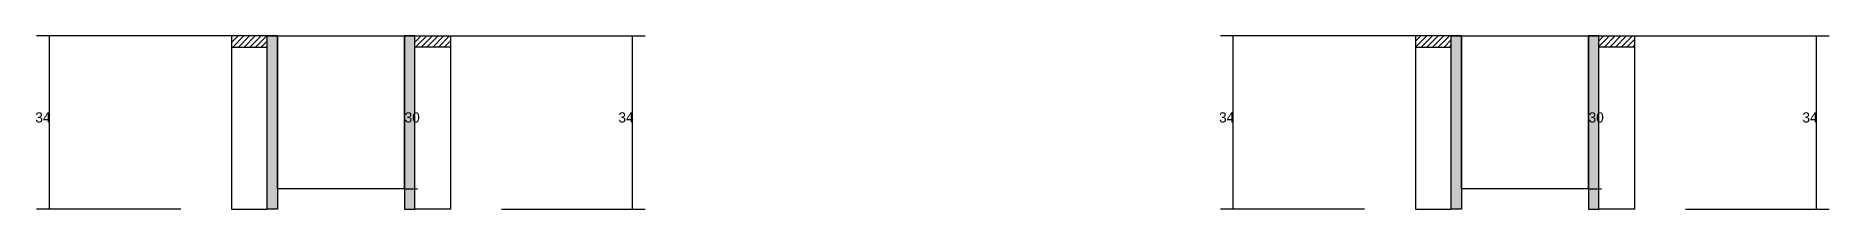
# Model space of a CAD drawing. Header units: metres. Extents: x 137352 to 138239, y 27361 to 28640.
# Drawn here: x 137356 to 138060, y 27361 to 27429 of the extents above.
import ezdxf

# ---------------------------------------------------------------- set-up
doc = ezdxf.new("R2010")
doc.units = ezdxf.units.M
for name, color, linetype in [('CONCRETO', 251, 'Continuous'), ('COTA', 241, 'Continuous'), ('Cota Seção (2x)', 4, 'Continuous'), ('Hachura', 253, 'Continuous'), ('Madeira', 126, 'Continuous'), ('Painéis', 200, 'Continuous')]:
    doc.layers.add(name, color=color, linetype=linetype)

msp = doc.modelspace()

# ---------------------------------------------------------------- hatches: boundary and pattern name
at = {"layer": 'Hachura'}
h = msp.add_hatch(dxfattribs=at)
h.set_pattern_fill('ANSI31', scale=0.5)
h.paths.add_polyline_path([(137446.6, 27424.9), (137446.6, 27429.3), (137446.6, 27429.3), (137432.6, 27429.3), (137432.6, 27429.3), (137432.6, 27424.9), (137432.6, 27424.9), (137446.6, 27424.9)])
h = msp.add_hatch(color=8, dxfattribs=at)
h.dxf.hatch_style = 1
h.paths.add_polyline_path([(137446.6, 27429.3), (137450.6, 27429.3), (137450.6, 27429.3), (137450.6, 27361.3), (137450.6, 27361.3), (137446.6, 27361.3), (137446.6, 27361.3), (137446.6, 27429.3)])
h = msp.add_hatch(color=8, dxfattribs=at)
h.dxf.hatch_style = 1
h.paths.add_polyline_path([(137504.6, 27429.3), (137500.6, 27429.3), (137500.6, 27429.3), (137500.6, 27361.3), (137500.6, 27361.3), (137504.6, 27361.3), (137504.6, 27361.3), (137504.6, 27429.3)])
h = msp.add_hatch(dxfattribs=at)
h.set_pattern_fill('ANSI31', scale=0.5)
h.paths.add_polyline_path([(137504.6, 27424.9), (137504.6, 27429.3), (137504.6, 27429.3), (137518.6, 27429.3), (137518.6, 27429.3), (137518.6, 27424.9), (137518.6, 27424.9), (137504.6, 27424.9)])
h = msp.add_hatch(dxfattribs=at)
h.set_pattern_fill('ANSI31', scale=0.5)
h.paths.add_polyline_path([(137911.8, 27424.9), (137911.8, 27429.3), (137911.8, 27429.3), (137897.8, 27429.3), (137897.8, 27429.3), (137897.8, 27424.9), (137897.8, 27424.9), (137911.8, 27424.9)])
h = msp.add_hatch(color=8, dxfattribs=at)
h.dxf.hatch_style = 1
h.paths.add_polyline_path([(137911.8, 27429.3), (137915.8, 27429.3), (137915.8, 27429.3), (137915.8, 27361.3), (137915.8, 27361.3), (137911.8, 27361.3), (137911.8, 27361.3), (137911.8, 27429.3)])
h = msp.add_hatch(color=8, dxfattribs=at)
h.dxf.hatch_style = 1
h.paths.add_polyline_path([(137969.8, 27429.3), (137965.8, 27429.3), (137965.8, 27429.3), (137965.8, 27361.3), (137965.8, 27361.3), (137969.8, 27361.3), (137969.8, 27361.3), (137969.8, 27429.3)])
h = msp.add_hatch(dxfattribs=at)
h.set_pattern_fill('ANSI31', scale=0.5)
h.paths.add_polyline_path([(137969.8, 27424.9), (137969.8, 27429.3), (137969.8, 27429.3), (137983.8, 27429.3), (137983.8, 27429.3), (137983.8, 27424.9), (137983.8, 27424.9), (137969.8, 27424.9)])

# ---------------------------------------------------------------- linework, layer by layer
at = {"layer": 'CONCRETO'}
for points in [[(137450.6, 27429.3), (137450.6, 27429.3), (137450.6, 27429.3), (137450.6, 27429.3), (137500.6, 27429.3), (137500.6, 27429.3), (137500.6, 27429.3), (137500.6, 27369.3), (137450.6, 27369.3), (137450.6, 27429.3)], [(137915.8, 27429.3), (137915.8, 27429.3), (137915.8, 27429.3), (137915.8, 27429.3), (137965.8, 27429.3), (137965.8, 27429.3), (137965.8, 27429.3), (137965.8, 27369.3), (137915.8, 27369.3), (137915.8, 27429.3)]]:
    msp.add_lwpolyline(points, close=True, dxfattribs=at)
at = {"layer": 'COTA'}
for p, q in [((137450.6, 27429.3), (137356, 27429.3)), ((137361, 27361.3), (137361, 27429.3)), ((137518.6, 27429.3), (137595.1, 27429.3)), ((137590.1, 27361.3), (137590.1, 27429.3)), ((137915.8, 27429.3), (137821.1, 27429.3)), ((137826.1, 27361.3), (137826.1, 27429.3)), ((137983.8, 27429.3), (138060.3, 27429.3)), ((138055.3, 27361.3), (138055.3, 27429.3)), ((137412.6, 27361.3), (137356, 27361.3)), ((137538.6, 27361.3), (137595.1, 27361.3)), ((137877.8, 27361.3), (137821.1, 27361.3)), ((138003.8, 27361.3), (138060.3, 27361.3))]:
    msp.add_line(p, q, dxfattribs=at)
at = {"layer": 'Cota Seção (2x)'}
for p, q in [((137500.6, 27369.3), (137500.6, 27429.3)), ((137500.6, 27429.3), (137505.6, 27429.3)), ((137965.8, 27369.3), (137965.8, 27429.3)), ((137965.8, 27429.3), (137970.8, 27429.3)), ((137500.6, 27369.3), (137505.6, 27369.3)), ((137965.8, 27369.3), (137970.8, 27369.3))]:
    msp.add_line(p, q, dxfattribs=at)
at = {"layer": 'Madeira'}
for points in [[(137446.6, 27424.9), (137446.6, 27429.3), (137432.6, 27429.3), (137432.6, 27424.9)], [(137446.6, 27429.3), (137432.6, 27429.3), (137432.6, 27361.3), (137446.6, 27361.3)], [(137504.6, 27424.9), (137504.6, 27429.3), (137518.6, 27429.3), (137518.6, 27424.9)], [(137504.6, 27429.3), (137518.6, 27429.3), (137518.6, 27361.3), (137504.6, 27361.3)], [(137911.8, 27424.9), (137911.8, 27429.3), (137897.8, 27429.3), (137897.8, 27424.9)], [(137911.8, 27429.3), (137897.8, 27429.3), (137897.8, 27361.3), (137911.8, 27361.3)], [(137969.8, 27424.9), (137969.8, 27429.3), (137983.8, 27429.3), (137983.8, 27424.9)], [(137969.8, 27429.3), (137983.8, 27429.3), (137983.8, 27361.3), (137969.8, 27361.3)]]:
    msp.add_lwpolyline(points, close=True, dxfattribs=at)
at = {"layer": 'Painéis'}
for points in [[(137446.6, 27429.3), (137450.6, 27429.3), (137450.6, 27361.3), (137446.6, 27361.3)], [(137504.6, 27429.3), (137500.6, 27429.3), (137500.6, 27361.3), (137504.6, 27361.3)], [(137911.8, 27429.3), (137915.8, 27429.3), (137915.8, 27361.3), (137911.8, 27361.3)], [(137969.8, 27429.3), (137965.8, 27429.3), (137965.8, 27361.3), (137969.8, 27361.3)]]:
    msp.add_lwpolyline(points, close=True, dxfattribs=at)

# ---------------------------------------------------------------- texts
at = {"layer": 'COTA'}
for p in [(137355.5, 27395.3), (137584.6, 27395.3), (137820.6, 27395.3), (138049.8, 27395.3)]:
    msp.add_text('34', height=4, dxfattribs=at).set_placement(p)
at = {"layer": 'Cota Seção (2x)'}
for p in [(137500.6, 27395.3), (137965.8, 27395.3)]:
    msp.add_text('30', height=4, dxfattribs=at).set_placement(p)

doc.saveas('drawing.dxf')
